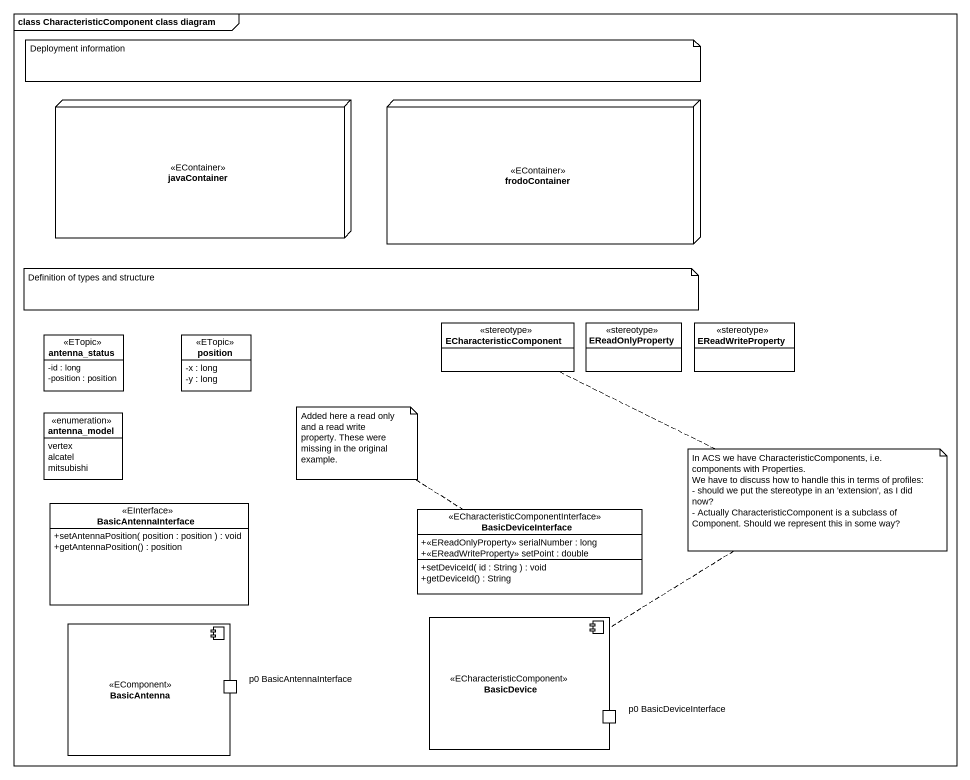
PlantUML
@startuml
mainframe class CharacteristicComponent class diagram
allowmixing
hide circle
hide empty members
skinparam classAttributeIconSize 0
node javaContainer <<EContainer>> #FFFFFF
node frodoContainer <<EContainer>>
class ECharacteristicComponent <<stereotype>>
class EReadOnlyProperty <<stereotype>>
class EReadWriteProperty <<stereotype>>
class antenna_status <<ETopic>> #FFFFFF {
  -id : long
  -position : position
}
class position <<ETopic>> #FFFFFF {
  -x : long
  -y : long
}
enum antenna_model #FFFFFF {
  vertex
  alcatel
  mitsubishi
}
interface BasicAntennaInterface <<EInterface>> #FFFFFF {
  +setAntennaPosition( position : position ) : void
  +getAntennaPosition() : position
}
interface BasicDeviceInterface <<ECharacteristicComponentInterface>> {
  +<<EReadOnlyProperty>> serialNumber : long
  +<<EReadWriteProperty>> setPoint : double
  +setDeviceId( id : String ) : void
  +getDeviceId() : String
}
component BasicAntenna <<EComponent>> #FFFFFF {
  port "p0 BasicAntennaInterface" as p0_BasicAntennaInterface
}
component BasicDevice <<ECharacteristicComponent>> {
  port "p0 BasicDeviceInterface" as p0_BasicDeviceInterface
}
note as N1
  Deployment information
end note
note as N2
  Definition of types and structure
end note
note top of BasicDeviceInterface : Added here a read only and a read write property. These were missing in the original example.
note as N4
  In ACS we have CharacteristicComponents, i.e. components with Properties.
  We have to discuss how to handle this in terms of profiles:
  - should we put the stereotype in an 'extension', as I did now?
  - Actually CharacteristicComponent is a subclass of Component. Should we represent this in some way?
end note
N4 .. ECharacteristicComponent
N4 .. BasicDevice
@enduml
